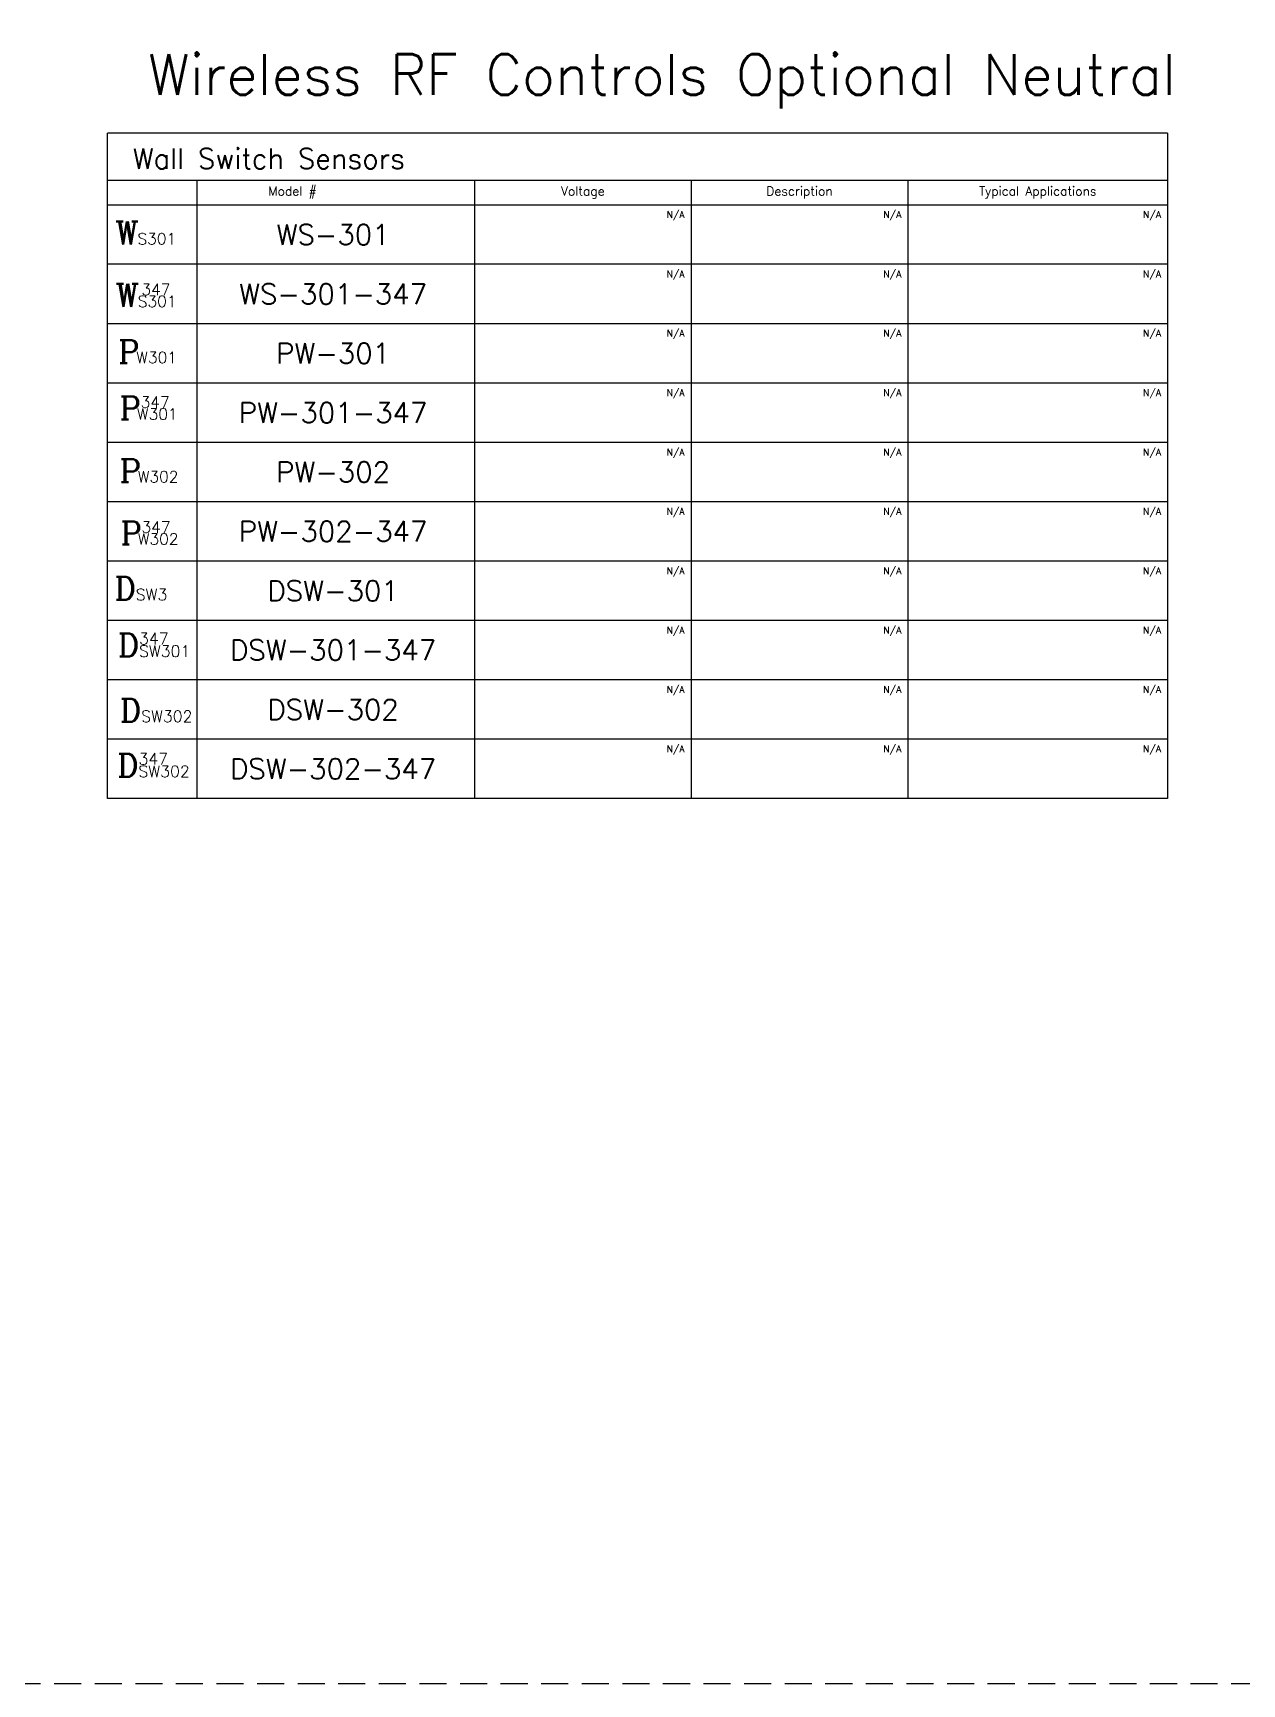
# Model space of a CAD drawing. Header units: inches. Extents: x -13775 to 9910, y -4933 to 5507.
# Drawn here: x 2019 to 3092, y 2004 to 3469 of the extents above; entities that cross this region are included whole.
import ezdxf
from ezdxf.enums import TextEntityAlignment as Align

# ---------------------------------------------------------------- set-up
doc = ezdxf.new("R2010")
doc.units = ezdxf.units.IN
doc.header["$LTSCALE"] = 48
doc.header["$MEASUREMENT"] = 0
doc.linetypes.add('DASHED', pattern=[0.75, 0.5, -0.25])
doc.layers.add('Boxes', color=7, linetype='Continuous')
doc.layers.add('Text', color=7, linetype='Continuous')
doc.layers.add('WATTSTOPPER', color=160, linetype='Continuous', lineweight=0)
doc.styles.add('FSL12-1', font='complex.shx')
doc.styles.add('ROMANC', font='COMPLEX.SHX')
doc.styles.add('ROMANS', font='ROMANS')
doc.styles.add('WSNotes', font='complex.shx', dxfattribs={"height": 18})

# ---------------------------------------------------------------- blocks, each defined once
blk = doc.blocks.new('*U638')
blk.add_wipeout([(-15.8, 3.6), (36.6, 3.6), (36.6, 24.8), (-15.8, 24.8)])
at = {"linetype": 'Continuous', "insert": (-15.8, 24.4), "char_height": 20.4, "attachment_point": 1, "style": 'FSL12-1'}
blk.add_mtext('W', dxfattribs=at)
at = {"linetype": 'Continuous', "insert": (4, 13.9), "char_height": 10, "width": 1.4210854715202e-14, "attachment_point": 1, "style": 'FSL12-1'}
blk.add_mtext('S301', dxfattribs=at)
blk = doc.blocks.new('*U637')
blk.add_wipeout([(-15.8, 24.4), (36.4, 24.4), (36.4, 3.7), (-15.8, 3.7)])
at = {"linetype": 'Continuous', "insert": (-15.8, 24.4), "char_height": 20.4, "attachment_point": 1, "style": 'FSL12-1'}
blk.add_mtext('W', dxfattribs=at)
at = {"linetype": 'Continuous', "char_height": 10, "width": 1.4210854715202e-14, "attachment_point": 1, "style": 'FSL12-1'}
for s, insert in [('347', (7.2, 24.4)), ('S301', (4, 13.9))]:
    blk.add_mtext(s, dxfattribs=dict(at, insert=insert))
blk = doc.blocks.new('*U636')
at = {"style": 'WSNotes', "flags": 1}
blk.add_attdef('ROOMID', (43.3, -0.2), '', height=10.6, dxfattribs=at)
at = {"style": 'ROMANC'}
for tag, p in [('PANELID', (-10.8, -5.4)), ('CIRCUIT', (-10.6, -13.5))]:
    blk.add_attdef(tag, text='', height=6, dxfattribs=at).set_placement(p, align=Align.TOP_CENTER)
blk.add_attdef('PAIR', (11.9, -11.4), '', height=6, dxfattribs=at)
blk.add_wipeout([(-15.8, 3.8), (34.5, 3.8), (34.5, 24.6), (-15.8, 24.6)])
at = {"linetype": 'Continuous', "insert": (-15.8, 24.4), "char_height": 20.4, "attachment_point": 1, "style": 'FSL12-1'}
blk.add_mtext('P', dxfattribs=at)
at = {"linetype": 'Continuous', "insert": (0.3, 13.9), "char_height": 10, "width": 1.4210854715202e-14, "attachment_point": 1, "style": 'FSL12-1'}
blk.add_mtext('W301', dxfattribs=at)
blk = doc.blocks.new('*U635')
blk.add_wipeout([(-15.8, 3.8), (36.8, 3.8), (36.8, 24.7), (-15.8, 24.7)])
at = {"linetype": 'Continuous', "insert": (-15.8, 24.4), "char_height": 20.4, "attachment_point": 1, "style": 'FSL12-1'}
blk.add_mtext('P', dxfattribs=at)
at = {"linetype": 'Continuous', "char_height": 10, "width": 1.4210854715202e-14, "attachment_point": 1, "style": 'FSL12-1'}
for s, insert in [('347', (2.9, 24.4)), ('W301', (-0.3, 13.9))]:
    blk.add_mtext(s, dxfattribs=dict(at, insert=insert))
blk = doc.blocks.new('*U634')
blk.add_wipeout([(-15.8, 3.8), (38.7, 3.8), (38.7, 24.6), (-15.8, 24.6)])
at = {"linetype": 'Continuous', "insert": (-15.8, 24.4), "char_height": 20.4, "attachment_point": 1, "style": 'FSL12-1'}
blk.add_mtext('P', dxfattribs=at)
at = {"linetype": 'Continuous', "insert": (0.3, 13.9), "char_height": 10, "width": 1.4210854715202e-14, "attachment_point": 1, "style": 'FSL12-1'}
blk.add_mtext('W302', dxfattribs=at)
blk = doc.blocks.new('*U633')
blk.add_wipeout([(-15.8, 3.8), (36.6, 3.8), (36.6, 24.8), (-15.8, 24.8)])
at = {"linetype": 'Continuous', "insert": (-15.8, 24.4), "char_height": 20.4, "attachment_point": 1, "style": 'FSL12-1'}
blk.add_mtext('P', dxfattribs=at)
at = {"linetype": 'Continuous', "char_height": 10, "width": 1.4210854715202e-14, "attachment_point": 1, "style": 'FSL12-1'}
for s, insert in [('347', (2.9, 24.4)), ('W302', (-0.3, 13.9))]:
    blk.add_mtext(s, dxfattribs=dict(at, insert=insert))
at = {"style": 'WSNotes', "flags": 1}
blk.add_attdef('ROOMID', (34.5, 23.1), '', height=10.6, dxfattribs=at)
blk = doc.blocks.new('*U632')
at = {"style": 'ROMANC'}
blk.add_attdef('CIRCUIT', text='', height=6, dxfattribs=at).set_placement((-1.3, -8.4), align=Align.TOP_CENTER)
blk.add_wipeout([(-15.2, 28.6), (32.8, 28.6), (32.8, 6.6), (-15.2, 6.6)])
at = {"linetype": 'Continuous', "attachment_point": 1, "style": 'FSL12-1'}
for s, insert, char_height, width in [('D', (-14.7, 28.1), 20.4, 91.8), ('SW3', (4.2, 17.5), 10.2, 66.937)]:
    blk.add_mtext(s, dxfattribs=dict(at, insert=insert, char_height=char_height, width=width))
at = {"style": 'WSNotes', "flags": 1}
blk.add_attdef('ROOMID', (36.2, 4.9), '', height=10.6, dxfattribs=at)
at = {"style": 'ROMANC'}
blk.add_attdef('PANELID', text='', height=6, dxfattribs=at).set_placement((-1.5, -0.3), align=Align.TOP_CENTER)
blk.add_attdef('PAIR', (21.2, -6.3), '', height=6, dxfattribs=at)
blk = doc.blocks.new('*U392')
blk.add_wipeout([(-14.7, 6.9), (49.1, 6.9), (49.1, 29.1), (-14.7, 29.1)])
at = {"linetype": 'Continuous', "attachment_point": 1, "style": 'FSL12-1'}
for s, insert, char_height, width in [('D', (-14.7, 28.1), 20.4, 91.8), ('347', (4.2, 28.6), 10.2, 66.937), ('SW301', (4.2, 17.5), 10.2, 66.937)]:
    blk.add_mtext(s, dxfattribs=dict(at, insert=insert, char_height=char_height, width=width))
blk = doc.blocks.new('*U631')
at = {"style": 'ROMANC'}
for tag, p in [('PANELID', (-1.5, -0.3)), ('CIRCUIT', (-1.3, -8.4))]:
    blk.add_attdef(tag, text='', height=6, dxfattribs=at).set_placement(p, align=Align.TOP_CENTER)
blk.add_attdef('PAIR', (21.2, -6.3), '', height=6, dxfattribs=at)
blk.add_wipeout([(-14.7, 7.1), (51.9, 7.1), (51.9, 28.1), (-14.7, 28.1)])
at = {"linetype": 'Continuous', "attachment_point": 1, "style": 'FSL12-1'}
for s, insert, char_height, width in [('D', (-14.7, 28.1), 20.4, 91.8), ('SW302', (4.2, 17.5), 10.2, 66.937)]:
    blk.add_mtext(s, dxfattribs=dict(at, insert=insert, char_height=char_height, width=width))
at = {"style": 'WSNotes', "flags": 1}
blk.add_attdef('ROOMID', (53.7, 4.9), '', height=10.6, dxfattribs=at)
blk = doc.blocks.new('*U393')
blk.add_wipeout([(-14.7, 7.1), (51.8, 7.1), (51.8, 29.1), (-14.7, 29.1)])
at = {"linetype": 'Continuous', "attachment_point": 1, "style": 'FSL12-1'}
for s, insert, char_height, width in [('D', (-14.7, 28.1), 20.4, 91.8), ('347', (4.2, 28.6), 10.2, 66.937), ('SW302', (4.2, 17.5), 10.2, 66.937)]:
    blk.add_mtext(s, dxfattribs=dict(at, insert=insert, char_height=char_height, width=width))

msp = doc.modelspace()

# ---------------------------------------------------------------- linework, layer by layer
at = {"layer": 'Boxes'}
for p, q in [((2164.6, 3338), (2164.6, 2789.5)), ((2410.8, 3338), (2410.8, 2789.5)), ((2603, 3338), (2603, 2789.5)), ((2795.2, 3338), (2795.2, 2789.5))]:
    msp.add_line(p, q, dxfattribs=at)
at = {"layer": 'Boxes', "color": 1, "linetype": 'DASHED'}
msp.add_lwpolyline([(-220.8, 5136.4), (9910, 5136.4), (9910, 2003.9), (-220.8, 2003.9)], close=True, dxfattribs=at)
at = {"layer": 'Boxes'}
for points in [[(3025.6, 3379.8), (2085.3, 3379.8)], [(3025.6, 3379.8), (3025.6, 2789.5), (2085.3, 2789.5), (2085.3, 3379.8)], [(2085.3, 3338), (3025.6, 3338)], [(2085.3, 3316), (3025.6, 3316)], [(3025.6, 3263.4), (2085.3, 3263.4)], [(3025.6, 3210.7), (2085.3, 3210.7)], [(3025.6, 3158), (2085.3, 3158)], [(3025.6, 3105.4), (2085.3, 3105.4)], [(3025.6, 3052.7), (2085.3, 3052.7)], [(3025.6, 3000.1), (2085.3, 3000.1)], [(3025.6, 2947.4), (2085.3, 2947.4)], [(3025.6, 2894.8), (2085.3, 2894.8)], [(3025.6, 2842.1), (2085.3, 2842.1)]]:
    msp.add_lwpolyline(points, dxfattribs=at)

# ---------------------------------------------------------------- texts
at = {"layer": 'Text', "style": 'ROMANS'}
for s, insert, char_height, attachment_point in [('Wireless RF Controls Optional Neutral', (2577.2, 3425.7), 36, 5), ('Wall Switch Sensors', (2107.6, 3357.2), 18, 4), ('Model #', (2249.4, 3327), 8, 5), ('Voltage', (2506.9, 3327), 8, 5), ('Description', (2699.1, 3327), 8, 5), ('Typical Applications', (2910.4, 3327), 8, 5), ('N/A', (2597.2, 3310.5), 6, 3), ('N/A', (2789.4, 3310.5), 6, 3), ('N/A', (3019.8, 3310.5), 6, 3), ('WS-301', (2285.4, 3289.7), 18, 5), ('N/A', (2597.2, 3257.8), 6, 3), ('N/A', (2789.4, 3257.8), 6, 3), ('N/A', (3019.8, 3257.8), 6, 3), ('WS-301-347', (2285.4, 3237), 18, 5), ('PW-301', (2285.4, 3184.4), 18, 5), ('N/A', (2597.2, 3205.2), 6, 3), ('N/A', (2789.4, 3205.2), 6, 3), ('N/A', (3019.8, 3205.2), 6, 3), ('N/A', (2597.2, 3152.5), 6, 3), ('N/A', (2789.4, 3152.5), 6, 3), ('N/A', (3019.8, 3152.5), 6, 3), ('PW-301-347', (2285.4, 3131.7), 18, 5), ('N/A', (2597.2, 3099.8), 6, 3), ('N/A', (2789.4, 3099.8), 6, 3), ('N/A', (3019.8, 3099.8), 6, 3), ('PW-302', (2285.4, 3079.1), 18, 5), ('N/A', (2597.2, 3047.2), 6, 3), ('N/A', (2789.4, 3047.2), 6, 3), ('N/A', (3019.8, 3047.2), 6, 3), ('PW-302-347', (2285.4, 3026.4), 18, 5), ('N/A', (2597.2, 2994.5), 6, 3), ('N/A', (2789.4, 2994.5), 6, 3), ('N/A', (3019.8, 2994.5), 6, 3), ('DSW-301', (2285.4, 2973.7), 18, 5), ('DSW-301-347', (2285.4, 2921.1), 18, 5), ('N/A', (2597.2, 2941.9), 6, 3), ('N/A', (2789.4, 2941.9), 6, 3), ('N/A', (3019.8, 2941.9), 6, 3), ('N/A', (2597.2, 2889.2), 6, 3), ('N/A', (2789.4, 2889.2), 6, 3), ('N/A', (3019.8, 2889.2), 6, 3), ('DSW-302', (2285.4, 2868.4), 18, 5), ('N/A', (2597.2, 2836.6), 6, 3), ('N/A', (2789.4, 2836.6), 6, 3), ('N/A', (3019.8, 2836.6), 6, 3), ('DSW-302-347', (2285.4, 2815.8), 18, 5)]:
    msp.add_mtext(s, dxfattribs=dict(at, insert=insert, char_height=char_height, attachment_point=attachment_point))

# ---------------------------------------------------------------- next in the draw order: block references
at = {"layer": 'WATTSTOPPER'}
for name, p in [('*U638', (2107.9, 3277.1)), ('*U637', (2108.2, 3221.6)), ('*U636', (2110.6, 3171.8)), ('*U635', (2111.8, 3121.7)), ('*U634', (2111.9, 3066)), ('*U633', (2112.6, 3010.8)), ('*U632', (2106.2, 2958)), ('*U392', (2109.1, 2907.8)), ('*U631', (2111, 2849.9)), ('*U393', (2108.6, 2801.1))]:
    msp.add_blockref(name, p, dxfattribs=at)

doc.saveas('drawing.dxf')
